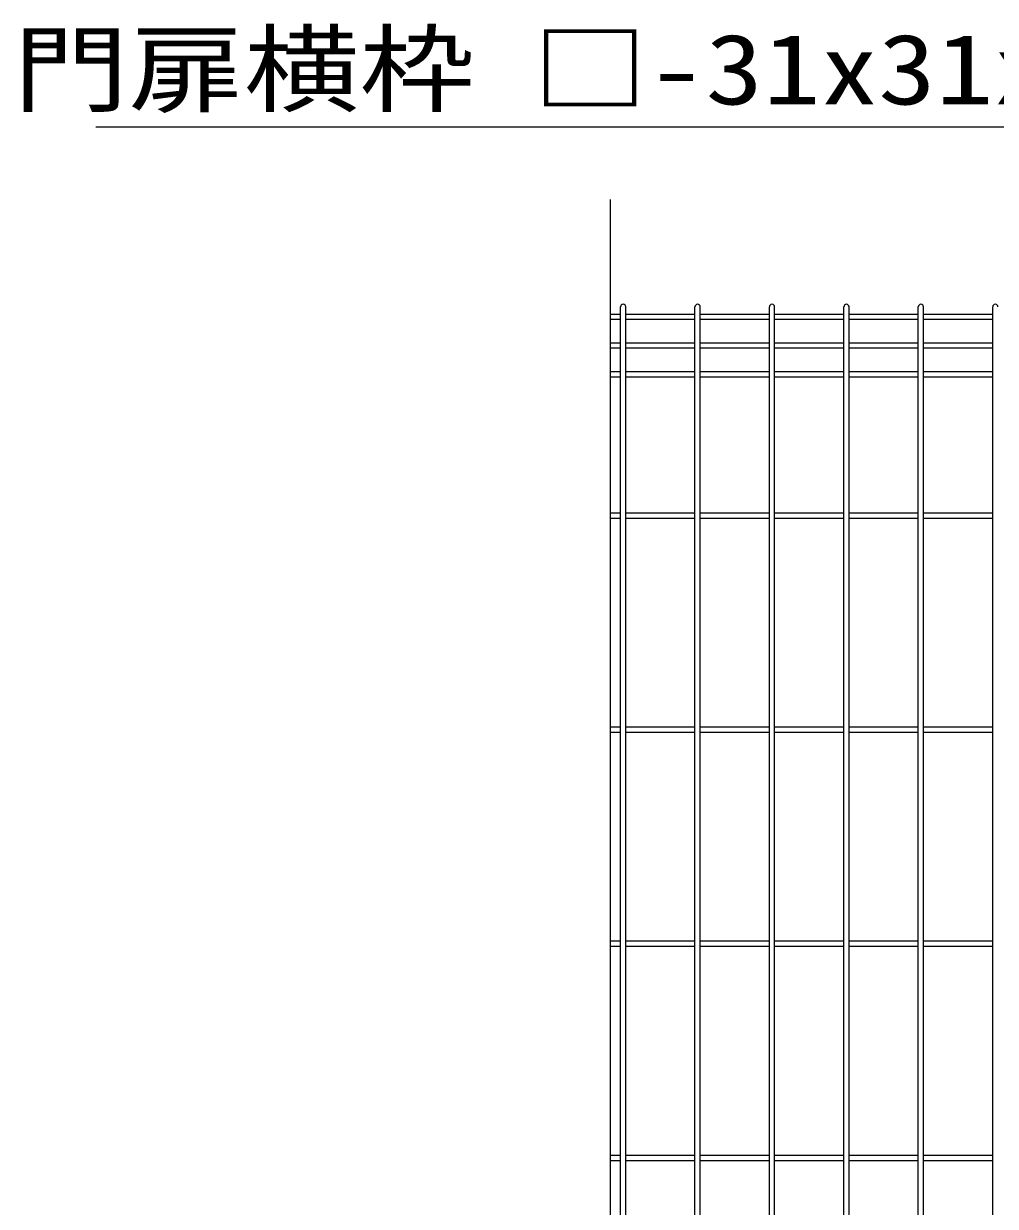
# Model space of a CAD drawing. Units: millimetres, scale not verified. Extents: x -4425 to 4425, y -3150 to 3150.
# Drawn here: x -323 to 339, y 171 to 978 of the extents above; entities that cross this region are included whole.
import ezdxf
from ezdxf.enums import TextEntityAlignment as Align

# ---------------------------------------------------------------- set-up
doc = ezdxf.new("R2010")
doc.units = ezdxf.units.MM
doc.header["$LTSCALE"] = 20
for name, color, linetype, lineweight in [('0-8_J180', 3, 'Continuous', 25), ('0-B_EXTCNT-L', 4, 'Continuous', 25), ('1-7_Jﾊﾟﾈﾙ', 3, 'Continuous', 25), ('1-9_LAYER12', 3, 'Continuous', 25)]:
    doc.layers.add(name, color=color, linetype=linetype, lineweight=lineweight)
doc.styles.add('ＭＳ ゴシック', font='')
doc.styles.get('ＭＳ ゴシック').set_extended_font_data('MS Gothic')

msp = doc.modelspace()

# ---------------------------------------------------------------- linework, layer by layer
at = {"layer": '0-8_J180'}
for p, q in [((83.69, -981.32), (83.69, 785.08)), ((87.29, -981.32), (87.29, 785.08)), ((134.46, -981.32), (134.46, 785.08)), ((138.06, -981.32), (138.06, 785.08)), ((185.23, -981.32), (185.23, 785.08)), ((188.83, -981.32), (188.83, 785.08)), ((236, -981.32), (236, 785.08)), ((239.6, -981.32), (239.6, 785.08)), ((286.77, -981.32), (286.77, 785.08)), ((290.37, -981.32), (290.37, 785.08)), ((337.54, -981.32), (337.54, 785.08)), ((76.68, 780.25), (83.69, 780.25)), ((76.68, 776.65), (83.69, 776.65)), ((87.29, 780.25), (134.46, 780.25)), ((87.29, 776.65), (134.46, 776.65)), ((138.06, 780.25), (185.23, 780.25)), ((138.06, 776.65), (185.23, 776.65)), ((188.83, 780.25), (236, 780.25)), ((188.83, 776.65), (236, 776.65)), ((239.6, 780.25), (286.77, 780.25)), ((239.6, 776.65), (286.77, 776.65)), ((290.37, 780.25), (337.54, 780.25)), ((290.37, 776.65), (337.54, 776.65)), ((76.68, 760.68), (83.69, 760.68)), ((87.29, 760.68), (134.46, 760.68)), ((138.06, 760.68), (185.23, 760.68)), ((188.83, 760.68), (236, 760.68)), ((239.6, 760.68), (286.77, 760.68)), ((290.37, 760.68), (337.54, 760.68)), ((76.68, 757.08), (83.69, 757.08)), ((87.29, 757.08), (134.46, 757.08)), ((138.06, 757.08), (185.23, 757.08)), ((188.83, 757.08), (236, 757.08)), ((239.6, 757.08), (286.77, 757.08)), ((290.37, 757.08), (337.54, 757.08)), ((76.68, 741.11), (83.69, 741.11)), ((76.68, 737.51), (83.69, 737.51)), ((87.29, 741.11), (134.46, 741.11)), ((87.29, 737.51), (134.46, 737.51)), ((138.06, 741.11), (185.23, 741.11)), ((138.06, 737.51), (185.23, 737.51)), ((188.83, 741.11), (236, 741.11)), ((188.83, 737.51), (236, 737.51)), ((239.6, 741.11), (286.77, 741.11)), ((239.6, 737.51), (286.77, 737.51)), ((290.37, 741.11), (337.54, 741.11)), ((290.37, 737.51), (337.54, 737.51)), ((76.68, 498.58), (83.69, 498.58)), ((76.68, 494.98), (83.69, 494.98)), ((87.29, 498.58), (134.46, 498.58)), ((87.29, 494.98), (134.46, 494.98)), ((138.06, 498.58), (185.23, 498.58)), ((138.06, 494.98), (185.23, 494.98)), ((188.83, 498.58), (236, 498.58)), ((188.83, 494.98), (236, 494.98)), ((239.6, 498.58), (286.77, 498.58)), ((239.6, 494.98), (286.77, 494.98)), ((290.37, 498.58), (337.54, 498.58)), ((290.37, 494.98), (337.54, 494.98)), ((76.68, 352.48), (83.69, 352.48)), ((76.68, 348.88), (83.69, 348.88)), ((87.29, 352.48), (134.46, 352.48)), ((87.29, 348.88), (134.46, 348.88)), ((138.06, 352.48), (185.23, 352.48)), ((138.06, 348.88), (185.23, 348.88)), ((188.83, 352.48), (236, 352.48)), ((188.83, 348.88), (236, 348.88)), ((239.6, 352.48), (286.77, 352.48)), ((239.6, 348.88), (286.77, 348.88)), ((290.37, 352.48), (337.54, 352.48)), ((290.37, 348.88), (337.54, 348.88)), ((76.68, 206.38), (83.69, 206.38)), ((76.68, 202.78), (83.69, 202.78)), ((87.29, 206.38), (134.46, 206.38)), ((87.29, 202.78), (134.46, 202.78)), ((138.06, 206.38), (185.23, 206.38)), ((138.06, 202.78), (185.23, 202.78)), ((188.83, 206.38), (236, 206.38)), ((188.83, 202.78), (236, 202.78)), ((239.6, 206.38), (286.77, 206.38)), ((239.6, 202.78), (286.77, 202.78)), ((290.37, 206.38), (337.54, 206.38)), ((290.37, 202.78), (337.54, 202.78))]:
    msp.add_line(p, q, dxfattribs=at)
for centre in [(85.49, 785.08), (136.26, 785.08), (187.03, 785.08), (237.8, 785.08), (288.57, 785.08), (339.34, 785.08)]:
    msp.add_arc(centre, 1.8, 0, 180, dxfattribs=at)
at = {"layer": '0-B_EXTCNT-L'}
msp.add_line((76.68, 858.46), (76.68, -1309.35), dxfattribs=at)
at = {"layer": '1-7_Jﾊﾟﾈﾙ'}
for p, q in [((76.68, 644.68), (83.69, 644.68)), ((76.68, 641.08), (83.69, 641.08)), ((87.29, 644.68), (134.46, 644.68)), ((87.29, 641.08), (134.46, 641.08)), ((138.06, 644.68), (185.23, 644.68)), ((138.06, 641.08), (185.23, 641.08)), ((188.83, 644.68), (236, 644.68)), ((188.83, 641.08), (236, 641.08)), ((239.6, 644.68), (286.77, 644.68)), ((239.6, 641.08), (286.77, 641.08)), ((290.37, 644.68), (337.54, 644.68)), ((290.37, 641.08), (337.54, 641.08))]:
    msp.add_line(p, q, dxfattribs=at)
at = {"layer": '1-9_LAYER12'}
msp.add_lwpolyline([(-274.2, 908.08), (411.37, 908.08), (711.19, 635)], dxfattribs=at)

# ---------------------------------------------------------------- texts
at = {"layer": '1-9_LAYER12', "style": 'ＭＳ ゴシック', "width": 1.2}
msp.add_text('門扉横枠 □-31x31x1.6', height=48.11, dxfattribs=at).set_placement((-330.63, 908.83), align=Align.BOTTOM_LEFT)

doc.saveas('drawing.dxf')
